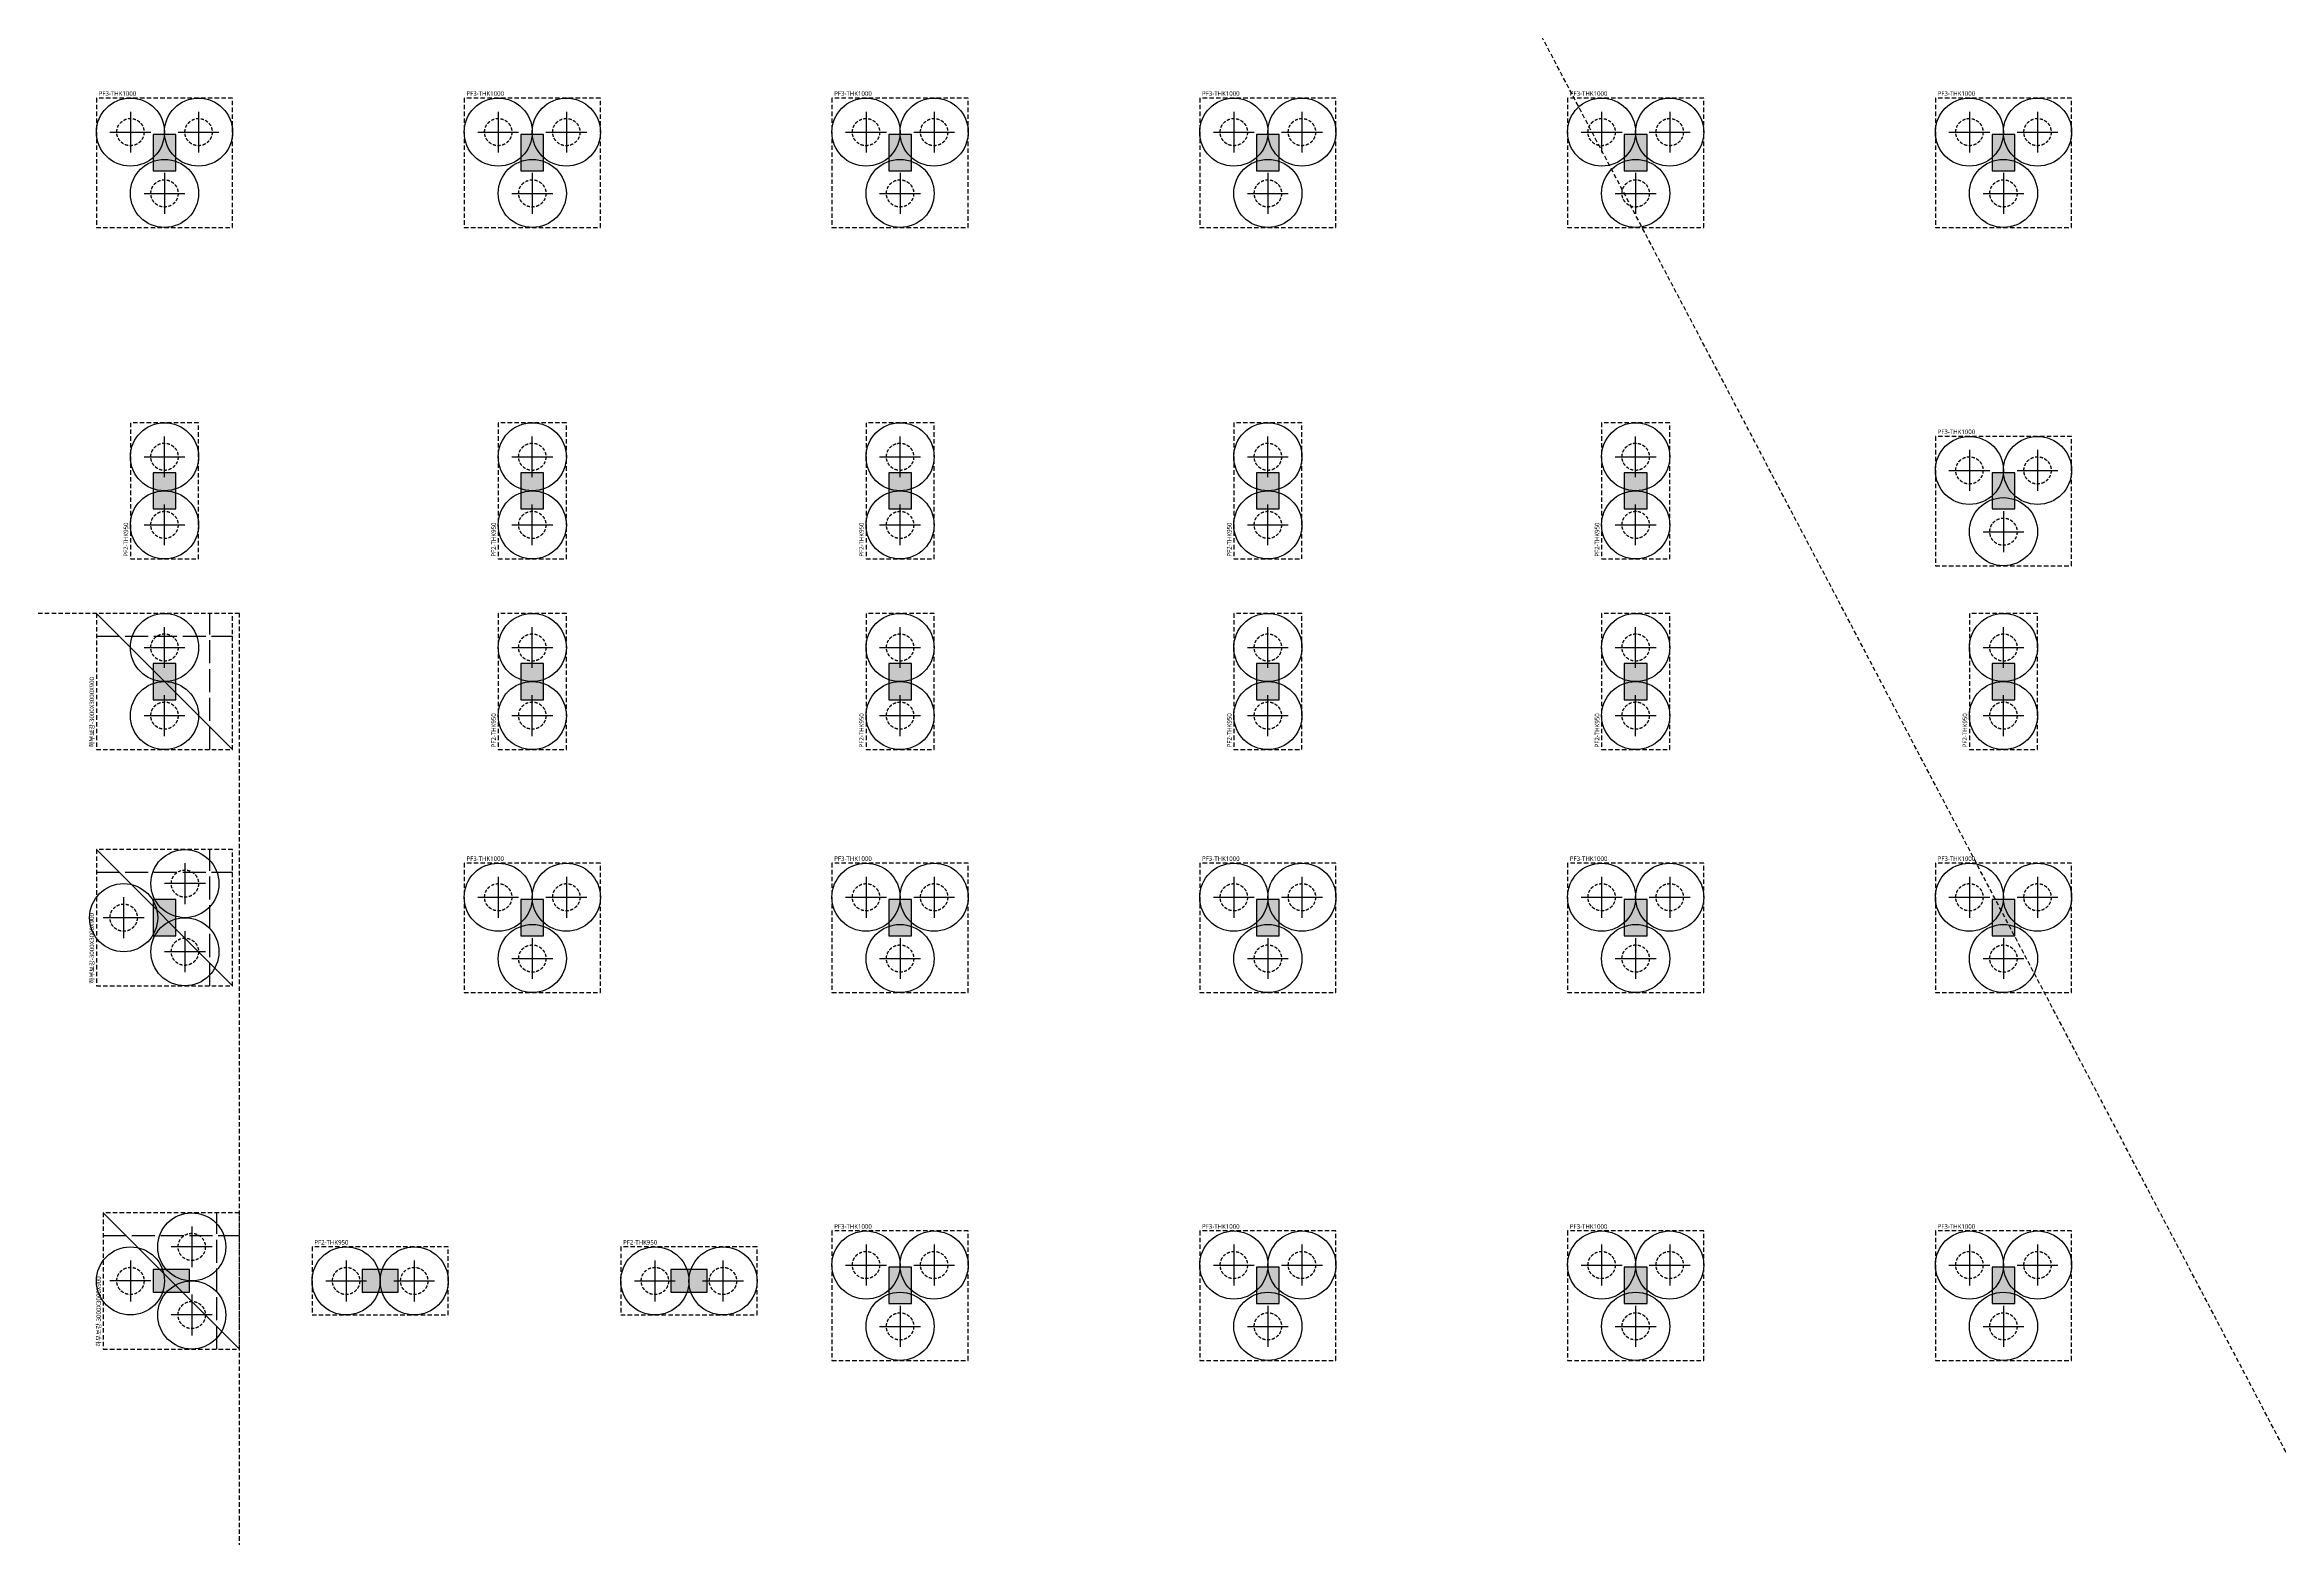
# Model space of a CAD drawing. Header units: millimetres. Extents: x 262481 to 2519995, y -394348 to 364571.
# Drawn here: x 2045207 to 2094420, y 74165 to 107057 of the extents above; entities that cross this region are included whole.
import ezdxf
from ezdxf.enums import TextEntityAlignment as Align

# ---------------------------------------------------------------- set-up
doc = ezdxf.new("R2010")
doc.units = ezdxf.units.MM
doc.header["$LTSCALE"] = 65
for name, pattern in [('XS-기초$0$CONTINOUS', [0]), ('XS-기초$0$HID', [2.3, 1.5, -0.8]), ('XS-기초$0$HID2', [7.5, 6, -1.5])]:
    doc.linetypes.add(name, pattern=pattern)
doc.layers.add('XS-기초$0$0106', color=30, linetype='XS-기초$0$HID', plot=False)
doc.layers.add('XS-기초$0$DEFPOINT', color=144, linetype='Continuous', plot=False)
for name, color, linetype in [('XS-기초$0$252', 252, 'Continuous'), ('XS-기초$0$BAR-B', 2, 'XS-기초$0$HID2'), ('XS-기초$0$MAT', 3, 'XS-기초$0$HID'), ('XS-기초$0$PILE-P', 3, 'XS-기초$0$HID'), ('XS-기초$0$WALL', 11, 'Continuous'), ('XS-기초$0$기초연단', 3, 'Continuous'), ('XS-기초$0$하부보강', 7, 'XS-기초$0$HID')]:
    doc.layers.add(name, color=color, linetype=linetype)
doc.styles.add('XS-기초$0$맑은고딕', font='malgun.ttf')

# ---------------------------------------------------------------- blocks, each defined once
blk = doc.blocks.new('XS-기초$0$A$C762E058C')
at = {"layer": 'XS-기초$0$252'}
h = blk.add_hatch(color=256, dxfattribs=at)
h.dxf.hatch_style = 1
h.paths.add_polyline_path([(6100, -22900), (5300, -22900), (5300, -23400), (6100, -23400)])
h.paths.add_polyline_path([(6100, -31000), (5300, -31000), (5300, -31500), (6100, -31500)])
h.paths.add_polyline_path([(6100, -39100), (5300, -39100), (5300, -39600), (6100, -39600)])
h.paths.add_polyline_path([(6100, -47200), (5300, -47200), (5300, -47700), (6100, -47700)])
h.paths.add_polyline_path([(6100, -55300), (5300, -55300), (5300, -55800), (6100, -55800)])
h.paths.add_polyline_path([(6100, -63400), (5300, -63400), (5300, -63900), (6100, -63900)])
h.paths.add_polyline_path([(50390, -22900), (50390, -23150), (44400, -23150), (44400, -23400), (43600, -23400), (43600, -23150), (40100, -23150), (40100, -23700), (39600, -23700), (39600, -23150), (34900, -23150), (34900, -23700), (34400, -23700), (34400, -23150), (26900, -23150), (26900, -23700), (26400, -23700), (26400, -22900)])
h.paths.add_polyline_path([(51300, -22900), (51300, -23150), (51800, -23150), (51800, -23700), (52300, -23700), (52300, -22900)])
h.paths.add_polyline_path([(40100, -28300), (40100, -27500), (39600, -27500), (39600, -28300)])
h.paths.add_polyline_path([(13600, -23700), (13600, -22900), (13100, -22900), (13100, -23700)])
h.paths.add_polyline_path([(13600, -28300), (13600, -27500), (13100, -27500), (13100, -28300)])
h.paths.add_polyline_path([(26900, -28300), (26900, -27500), (26400, -27500), (26400, -28300)])
h.paths.add_polyline_path([(18900, -23700), (18900, -22900), (18400, -22900), (18400, -23700)])
h.paths.add_polyline_path([(52300, -28300), (52300, -27500), (51800, -27500), (51800, -28300)])
h.paths.add_polyline_path([(44300, -28300), (44300, -27500), (43800, -27500), (43800, -28300)])
h.paths.add_polyline_path([(34900, -28300), (34900, -27500), (34400, -27500), (34400, -28300)])
h.paths.add_polyline_path([(18900, -28300), (18900, -27500), (18400, -27500), (18400, -28300)])
h.paths.add_polyline_path([(35050, -47200), (34250, -47200), (34250, -47700), (35050, -47700)])
h.paths.add_polyline_path([(40250, -47200), (39450, -47200), (39450, -47700), (40250, -47700)])
h.paths.add_polyline_path([(34900, -39750), (34900, -38950), (34400, -38950), (34400, -39750)])
h.paths.add_polyline_path([(40250, -39100), (39450, -39100), (39450, -39600), (40250, -39600)])
h.paths.add_polyline_path([(40100, -35100), (40100, -34300), (39600, -34300), (39600, -35100)])
h.paths.add_polyline_path([(44450, -39100), (43650, -39100), (43650, -39600), (44450, -39600)])
h.paths.add_polyline_path([(44300, -35100), (44300, -34300), (43800, -34300), (43800, -35100)])
h.paths.add_polyline_path([(34900, -35100), (34900, -34300), (34400, -34300), (34400, -35100)])
h.paths.add_polyline_path([(44450, -47200), (43650, -47200), (43650, -47700), (44450, -47700)])
h.paths.add_polyline_path([(44450, -63400), (43650, -63400), (43650, -63900), (44450, -63900)])
h.paths.add_polyline_path([(44450, -55300), (43650, -55300), (43650, -55800), (44450, -55800)])
h.paths.add_polyline_path([(52250, -63400), (51450, -63400), (51450, -63900), (52250, -63900)])
h.paths.add_polyline_path([(60350, -55300), (59550, -55300), (59550, -55800), (60350, -55800)])
h.paths.add_polyline_path([(52250, -55300), (51450, -55300), (51450, -55800), (52250, -55800)])
h.paths.add_polyline_path([(60350, -63400), (59550, -63400), (59550, -63900), (60350, -63900)])
h.paths.add_polyline_path([(52300, -35100), (52300, -34300), (51800, -34300), (51800, -35100)])
h.paths.add_polyline_path([(60300, -35100), (60300, -34300), (59800, -34300), (59800, -35100)])
h.paths.add_polyline_path([(60350, -39100), (59550, -39100), (59550, -39600), (60350, -39600)])
h.paths.add_polyline_path([(52250, -39100), (51450, -39100), (51450, -39600), (52250, -39600)])
h.paths.add_polyline_path([(60350, -47200), (59550, -47200), (59550, -47700), (60350, -47700)])
h.paths.add_polyline_path([(52250, -47200), (51450, -47200), (51450, -47700), (52250, -47700)])
h.paths.add_polyline_path([(60300, -23700), (60300, -22900), (59800, -22900), (59800, -23700)])
h.paths.add_polyline_path([(60300, -28300), (60300, -27500), (59800, -27500), (59800, -28300)])
h = blk.add_hatch(color=256, dxfattribs=at)
h.dxf.hatch_style = 1
h.paths.add_polyline_path([(93400, -71500), (92600, -71500), (92600, -72000), (93400, -72000)])
h.paths.add_polyline_path([(85300, -71500), (84500, -71500), (84500, -72000), (85300, -72000)])
h.paths.add_polyline_path([(93400, -63400), (92600, -63400), (92600, -63900), (93400, -63900)])
h.paths.add_polyline_path([(85300, -63400), (84500, -63400), (84500, -63900), (85300, -63900)])
h.paths.add_polyline_path([(93400, -55300), (92600, -55300), (92600, -55800), (93400, -55800)])
h.paths.add_polyline_path([(85300, -55300), (84500, -55300), (84500, -55800), (85300, -55800)])
h.paths.add_polyline_path([(93400, -47200), (92600, -47200), (92600, -47700), (93400, -47700)])
h.paths.add_polyline_path([(85300, -47200), (84500, -47200), (84500, -47700), (85300, -47700)])
h.paths.add_polyline_path([(93400, -39100), (92600, -39100), (92600, -39600), (93400, -39600)])
h.paths.add_polyline_path([(85300, -39100), (84500, -39100), (84500, -39600), (85300, -39600)])
h.paths.add_polyline_path([(73650, -71500), (72850, -71500), (72850, -72000), (73650, -72000)])
h.paths.add_polyline_path([(77850, -71500), (77050, -71500), (77050, -72000), (77850, -72000)])
h.paths.add_polyline_path([(68450, -71500), (67650, -71500), (67650, -72000), (68450, -72000)])
h.paths.add_polyline_path([(73650, -63400), (72850, -63400), (72850, -63900), (73650, -63900)])
h.paths.add_polyline_path([(77850, -63400), (77050, -63400), (77050, -63900), (77850, -63900)])
h.paths.add_polyline_path([(68450, -63400), (67650, -63400), (67650, -63900), (68450, -63900)])
h.paths.add_polyline_path([(73650, -55300), (72850, -55300), (72850, -55800), (73650, -55800)])
h.paths.add_polyline_path([(77850, -55300), (77050, -55300), (77050, -55800), (77850, -55800)])
h.paths.add_polyline_path([(68450, -55300), (67650, -55300), (67650, -55800), (68450, -55800)])
h.paths.add_polyline_path([(73650, -47200), (72850, -47200), (72850, -47700), (73650, -47700)])
h.paths.add_polyline_path([(77850, -47200), (77050, -47200), (77050, -47700), (77850, -47700)])
h.paths.add_polyline_path([(68450, -47200), (67650, -47200), (67650, -47700), (68450, -47700)])
h.paths.add_polyline_path([(73650, -39100), (72850, -39100), (72850, -39600), (73650, -39600)])
h.paths.add_polyline_path([(77850, -39100), (77050, -39100), (77050, -39600), (77850, -39600)])
h.paths.add_polyline_path([(68450, -39100), (67650, -39100), (67650, -39600), (68450, -39600)])
h.paths.add_polyline_path([(73650, -22900), (72850, -22900), (72850, -23400), (73650, -23400)])
h.paths.add_polyline_path([(73650, -31000), (72850, -31000), (72850, -31500), (73650, -31500)])
h.paths.add_polyline_path([(101500, -63400), (100700, -63400), (100700, -63900), (101500, -63900)])
h.paths.add_polyline_path([(101500, -41540), (100700, -41540), (100700, -42040), (101500, -42040)])
h.paths.add_polyline_path([(101500, -35500), (100700, -35500), (100700, -36000), (101500, -36000)])
h.paths.add_polyline_path([(101500, -29350), (100700, -29350), (100700, -29850), (101500, -29850)])
h.paths.add_polyline_path([(101500, -22900), (100700, -22900), (100700, -23400), (101500, -23400)])
h.paths.add_polyline_path([(68450, -22900), (67650, -22900), (67650, -23400), (68450, -23400)])
h.paths.add_polyline_path([(77850, -22900), (77050, -22900), (77050, -23400), (77850, -23400)])
h.paths.add_polyline_path([(85300, -22900), (84500, -22900), (84500, -23400), (85300, -23400)])
h.paths.add_polyline_path([(93400, -31000), (92600, -31000), (92600, -31500), (93400, -31500)])
h.paths.add_polyline_path([(77850, -31000), (77050, -31000), (77050, -31500), (77850, -31500)])
h.paths.add_polyline_path([(85300, -31000), (84500, -31000), (84500, -31500), (85300, -31500)])
h.paths.add_polyline_path([(93400, -22900), (92600, -22900), (92600, -23400), (93400, -23400)])
h.paths.add_polyline_path([(68450, -31000), (67650, -31000), (67650, -31500), (68450, -31500)])
h.paths.add_polyline_path([(101500, -47580), (100700, -47580), (100700, -48080), (101500, -48080)])
h.paths.add_polyline_path([(101500, -55300), (100700, -55300), (100700, -55800), (101500, -55800)])
h.paths.add_polyline_path([(101700, -72000), (101700, -71200), (101200, -71200), (101200, -72000)])
h.paths.add_polyline_path([(125700, -72000), (125700, -71200), (125200, -71200), (125200, -72000)])
h.paths.add_polyline_path([(117700, -72000), (117700, -71200), (117200, -71200), (117200, -72000)])
h.paths.add_polyline_path([(109700, -72000), (109700, -71200), (109200, -71200), (109200, -72000)])
h.paths.add_polyline_path([(136755, -71500), (135955, -71500), (135955, -72000), (136755, -72000)])
h.paths.add_polyline_path([(144555, -71500), (143755, -71500), (143755, -72000), (144555, -72000)])
h.paths.add_polyline_path([(133700, -72000), (133700, -71200), (133200, -71200), (133200, -72000)])
blk = doc.blocks.new('XS-기초$0$PILE-P')
at = {"layer": 'XS-기초$0$DEFPOINT'}
blk.add_circle((0, 0), 750, dxfattribs=at)
at = {"layer": 'XS-기초$0$PILE-P', "color": 4, "linetype": 'XS-기초$0$CONTINOUS'}
for p, q in [((-450, 0), (450, 0)), ((0, -450), (0, 450))]:
    blk.add_line(p, q, dxfattribs=at)
at = {"layer": 'XS-기초$0$PILE-P', "linetype": 'XS-기초$0$HID', "ltscale": 0.7}
blk.add_circle((0, 0), 300, dxfattribs=at)
blk = doc.blocks.new('XS-기초$0$PF3')
at = {"layer": 'XS-기초$0$MAT', "linetype": 'XS-기초$0$HID'}
blk.add_lwpolyline([(-1500, -1650), (1500, -1650), (1500, 1200), (-1500, 1200)], close=True, dxfattribs=at)
at = {"layer": 'XS-기초$0$PILE-P', "rotation": 270}
for p in [(-750, 450), (750, 450), (0, -900)]:
    blk.add_blockref('XS-기초$0$PILE-P', p, dxfattribs=at)
at = {"layer": 'XS-기초$0$DEFPOINT', "color": 1, "style": 'XS-기초$0$맑은고딕'}
blk.add_text('PF3-THK1000', height=100, dxfattribs=at).set_placement((-1450, 1300), align=Align.MIDDLE_LEFT)
blk = doc.blocks.new('XS-기초$0$PF2')
at = {"layer": 'XS-기초$0$MAT', "linetype": 'XS-기초$0$HID'}
blk.add_lwpolyline([(-1500, -750), (1500, -750), (1500, 750), (-1500, 750)], close=True, dxfattribs=at)
at = {"layer": 'XS-기초$0$PILE-P', "rotation": 270}
for p in [(-750, 0), (750, 0)]:
    blk.add_blockref('XS-기초$0$PILE-P', p, dxfattribs=at)
at = {"layer": 'XS-기초$0$DEFPOINT', "color": 1, "style": 'XS-기초$0$맑은고딕'}
blk.add_text('PF2-THK950', height=100, dxfattribs=at).set_placement((-1450, 850), align=Align.MIDDLE_LEFT)
blk = doc.blocks.new('XS-기초$0$하부보강')
at = {"layer": 'XS-기초$0$BAR-B', "ltscale": 1.3}
for p, q in [((1000, 1500), (1000, -1500)), ((-1500, -1000), (1500, -1000))]:
    blk.add_line(p, q, dxfattribs=at)
at = {"layer": 'XS-기초$0$DEFPOINT'}
blk.add_line((1500, 1500), (-1500, -1500), dxfattribs=at)
at = {"layer": 'XS-기초$0$하부보강', "linetype": 'XS-기초$0$HID'}
blk.add_lwpolyline([(-1500, -1500), (1500, -1500), (1500, 1500), (-1500, 1500)], close=True, dxfattribs=at)
at = {"layer": 'XS-기초$0$DEFPOINT', "color": 1, "style": 'XS-기초$0$맑은고딕'}
blk.add_text('하부보강-3000X3000X900', height=100, dxfattribs=at).set_placement((-1450, 1600), align=Align.MIDDLE_LEFT)

msp = doc.modelspace()

# ---------------------------------------------------------------- linework, layer by layer
at = {"layer": 'XS-기초$0$0106'}
msp.add_line((2117040.9, 33322.8), (1942870.6, 364570.9), dxfattribs=at)
at = {"layer": 'XS-기초$0$WALL'}
for p, q in [((2048095.4, 105082.3), (2047595.4, 105082.3)), ((2047595.4, 105082.3), (2047595.4, 104282.3)), ((2048095.4, 104282.3), (2048095.4, 105082.3)), ((2056195.4, 105082.3), (2055695.4, 105082.3)), ((2055695.4, 105082.3), (2055695.4, 104282.3)), ((2056195.4, 104282.3), (2056195.4, 105082.3)), ((2064295.4, 105082.3), (2063795.4, 105082.3)), ((2063795.4, 105082.3), (2063795.4, 104282.3)), ((2064295.4, 104282.3), (2064295.4, 105082.3)), ((2072395.4, 105082.3), (2071895.4, 105082.3)), ((2071895.4, 105082.3), (2071895.4, 104282.3)), ((2072395.4, 104282.3), (2072395.4, 105082.3)), ((2080495.4, 105082.3), (2079995.4, 105082.3)), ((2079995.4, 105082.3), (2079995.4, 104282.3)), ((2080495.4, 104282.3), (2080495.4, 105082.3)), ((2088595.4, 105082.3), (2088095.4, 105082.3)), ((2088095.4, 105082.3), (2088095.4, 104282.3)), ((2088595.4, 104282.3), (2088595.4, 105082.3)), ((2047595.4, 104282.3), (2048095.4, 104282.3)), ((2055695.4, 104282.3), (2056195.4, 104282.3)), ((2063795.4, 104282.3), (2064295.4, 104282.3)), ((2071895.4, 104282.3), (2072395.4, 104282.3)), ((2079995.4, 104282.3), (2080495.4, 104282.3)), ((2088095.4, 104282.3), (2088595.4, 104282.3)), ((2048095.4, 97632.3), (2047595.4, 97632.3)), ((2047595.4, 97632.3), (2047595.4, 96832.3)), ((2048095.4, 96832.3), (2048095.4, 97632.3)), ((2056195.4, 97632.3), (2055695.4, 97632.3)), ((2055695.4, 97632.3), (2055695.4, 96832.3)), ((2056195.4, 96832.3), (2056195.4, 97632.3)), ((2064295.4, 97632.3), (2063795.4, 97632.3)), ((2063795.4, 97632.3), (2063795.4, 96832.3)), ((2064295.4, 96832.3), (2064295.4, 97632.3)), ((2072395.4, 97632.3), (2071895.4, 97632.3)), ((2071895.4, 97632.3), (2071895.4, 96832.3)), ((2072395.4, 96832.3), (2072395.4, 97632.3)), ((2080495.4, 97632.3), (2079995.4, 97632.3)), ((2079995.4, 97632.3), (2079995.4, 96832.3)), ((2080495.4, 96832.3), (2080495.4, 97632.3)), ((2088595.4, 97632.3), (2088095.4, 97632.3)), ((2088095.4, 97632.3), (2088095.4, 96832.3)), ((2088595.4, 96832.3), (2088595.4, 97632.3)), ((2047595.4, 96832.3), (2048095.4, 96832.3)), ((2055695.4, 96832.3), (2056195.4, 96832.3)), ((2063795.4, 96832.3), (2064295.4, 96832.3)), ((2071895.4, 96832.3), (2072395.4, 96832.3)), ((2079995.4, 96832.3), (2080495.4, 96832.3)), ((2088095.4, 96832.3), (2088595.4, 96832.3)), ((2048095.4, 93432.3), (2047595.4, 93432.3)), ((2047595.4, 93432.3), (2047595.4, 92632.3)), ((2048095.4, 92632.3), (2048095.4, 93432.3)), ((2056195.4, 93432.3), (2055695.4, 93432.3)), ((2055695.4, 93432.3), (2055695.4, 92632.3)), ((2056195.4, 92632.3), (2056195.4, 93432.3)), ((2064295.4, 93432.3), (2063795.4, 93432.3)), ((2063795.4, 93432.3), (2063795.4, 92632.3)), ((2064295.4, 92632.3), (2064295.4, 93432.3)), ((2072395.4, 93432.3), (2071895.4, 93432.3)), ((2071895.4, 93432.3), (2071895.4, 92632.3)), ((2072395.4, 92632.3), (2072395.4, 93432.3)), ((2080495.4, 93432.3), (2079995.4, 93432.3)), ((2079995.4, 93432.3), (2079995.4, 92632.3)), ((2080495.4, 92632.3), (2080495.4, 93432.3)), ((2088595.4, 93432.3), (2088095.4, 93432.3)), ((2088095.4, 93432.3), (2088095.4, 92632.3)), ((2088595.4, 92632.3), (2088595.4, 93432.3)), ((2047595.4, 92632.3), (2048095.4, 92632.3)), ((2055695.4, 92632.3), (2056195.4, 92632.3)), ((2063795.4, 92632.3), (2064295.4, 92632.3)), ((2071895.4, 92632.3), (2072395.4, 92632.3)), ((2079995.4, 92632.3), (2080495.4, 92632.3)), ((2088095.4, 92632.3), (2088595.4, 92632.3)), ((2048095.4, 88232.3), (2047595.4, 88232.3)), ((2047595.4, 88232.3), (2047595.4, 87432.3)), ((2048095.4, 87432.3), (2048095.4, 88232.3)), ((2056195.4, 88232.3), (2055695.4, 88232.3)), ((2055695.4, 88232.3), (2055695.4, 87432.3)), ((2056195.4, 87432.3), (2056195.4, 88232.3)), ((2064295.4, 88232.3), (2063795.4, 88232.3)), ((2063795.4, 88232.3), (2063795.4, 87432.3)), ((2064295.4, 87432.3), (2064295.4, 88232.3)), ((2072395.4, 88232.3), (2071895.4, 88232.3)), ((2071895.4, 88232.3), (2071895.4, 87432.3)), ((2072395.4, 87432.3), (2072395.4, 88232.3)), ((2080495.4, 88232.3), (2079995.4, 88232.3)), ((2079995.4, 88232.3), (2079995.4, 87432.3)), ((2080495.4, 87432.3), (2080495.4, 88232.3)), ((2088595.4, 88232.3), (2088095.4, 88232.3)), ((2088095.4, 88232.3), (2088095.4, 87432.3)), ((2088595.4, 87432.3), (2088595.4, 88232.3)), ((2047595.4, 87432.3), (2048095.4, 87432.3)), ((2055695.4, 87432.3), (2056195.4, 87432.3)), ((2063795.4, 87432.3), (2064295.4, 87432.3)), ((2071895.4, 87432.3), (2072395.4, 87432.3)), ((2079995.4, 87432.3), (2080495.4, 87432.3)), ((2088095.4, 87432.3), (2088595.4, 87432.3)), ((2047595.4, 80082.3), (2047595.4, 79582.3)), ((2048395.4, 80082.3), (2047595.4, 80082.3)), ((2048395.4, 79582.3), (2048395.4, 80082.3)), ((2052195.4, 80082.3), (2052195.4, 79582.3)), ((2052995.4, 80082.3), (2052195.4, 80082.3)), ((2052995.4, 79582.3), (2052995.4, 80082.3)), ((2058995.4, 80082.3), (2058995.4, 79582.3)), ((2059795.4, 80082.3), (2058995.4, 80082.3)), ((2059795.4, 79582.3), (2059795.4, 80082.3)), ((2064295.4, 80132.3), (2063795.4, 80132.3)), ((2063795.4, 80132.3), (2063795.4, 79332.3)), ((2064295.4, 79332.3), (2064295.4, 80132.3)), ((2072395.4, 80132.3), (2071895.4, 80132.3)), ((2071895.4, 80132.3), (2071895.4, 79332.3)), ((2072395.4, 79332.3), (2072395.4, 80132.3)), ((2080495.4, 80132.3), (2079995.4, 80132.3)), ((2079995.4, 80132.3), (2079995.4, 79332.3)), ((2080495.4, 79332.3), (2080495.4, 80132.3)), ((2088595.4, 80132.3), (2088095.4, 80132.3)), ((2088095.4, 80132.3), (2088095.4, 79332.3)), ((2088595.4, 79332.3), (2088595.4, 80132.3)), ((2047595.4, 79582.3), (2048395.4, 79582.3)), ((2052195.4, 79582.3), (2052995.4, 79582.3)), ((2058995.4, 79582.3), (2059795.4, 79582.3)), ((2063795.4, 79332.3), (2064295.4, 79332.3)), ((2071895.4, 79332.3), (2072395.4, 79332.3)), ((2079995.4, 79332.3), (2080495.4, 79332.3)), ((2088095.4, 79332.3), (2088595.4, 79332.3))]:
    msp.add_line(p, q, dxfattribs=at)
at = {"layer": 'XS-기초$0$기초연단', "linetype": 'XS-기초$0$HID'}
for p, q in [((2049495.4, 94532.3), (2041695.4, 94532.3)), ((2049495.4, 45557.3), (2049495.4, 94532.3))]:
    msp.add_line(p, q, dxfattribs=at)

# ---------------------------------------------------------------- block references
at = {"layer": 'XS-기초$0$252', "rotation": 90}
msp.add_blockref('XS-기초$0$A$C762E058C', (2024695.4, 19782.3), dxfattribs=at)
at = {"layer": 'XS-기초$0$PILE-P'}
for name, p in [('XS-기초$0$PF3', (2047845.4, 104682.3)), ('XS-기초$0$PF3', (2055945.4, 104682.3)), ('XS-기초$0$PF3', (2064045.4, 104682.3)), ('XS-기초$0$PF3', (2072145.4, 104682.3)), ('XS-기초$0$PF3', (2080245.4, 104682.3)), ('XS-기초$0$PF3', (2088345.4, 104682.3)), ('XS-기초$0$PF3', (2088345.4, 97232.3)), ('XS-기초$0$PILE-P', (2047845.4, 93782.3)), ('XS-기초$0$PILE-P', (2047845.4, 92282.3)), ('XS-기초$0$PF3', (2055945.4, 87832.3)), ('XS-기초$0$PF3', (2064045.4, 87832.3)), ('XS-기초$0$PF3', (2072145.4, 87832.3)), ('XS-기초$0$PF3', (2080245.4, 87832.3)), ('XS-기초$0$PF3', (2088345.4, 87832.3)), ('XS-기초$0$PF2', (2052595.4, 79832.3)), ('XS-기초$0$PF2', (2059395.4, 79832.3)), ('XS-기초$0$PF3', (2064045.4, 79732.3)), ('XS-기초$0$PF3', (2072145.4, 79732.3)), ('XS-기초$0$PF3', (2080245.4, 79732.3)), ('XS-기초$0$PF3', (2088345.4, 79732.3))]:
    msp.add_blockref(name, p, dxfattribs=at)
for name, p, rotation in [('XS-기초$0$PF2', (2047845.4, 97232.3), 90), ('XS-기초$0$PF2', (2055945.4, 97232.3), 90), ('XS-기초$0$PF2', (2064045.4, 97232.3), 90), ('XS-기초$0$PF2', (2072145.4, 97232.3), 90), ('XS-기초$0$PF2', (2080245.4, 97232.3), 90), ('XS-기초$0$PF2', (2055945.4, 93032.3), 90), ('XS-기초$0$PF2', (2064045.4, 93032.3), 90), ('XS-기초$0$PF2', (2072145.4, 93032.3), 90), ('XS-기초$0$PF2', (2080245.4, 93032.3), 90), ('XS-기초$0$PF2', (2088345.4, 93032.3), 90), ('XS-기초$0$PILE-P', (2048295.4, 88582.3), 179.9999999999999), ('XS-기초$0$PILE-P', (2046945.4, 87832.3), 179.9999999999999), ('XS-기초$0$PILE-P', (2048295.4, 87082.3), 179.9999999999999), ('XS-기초$0$PILE-P', (2048445.4, 80582.3), 179.9999999999999), ('XS-기초$0$PILE-P', (2047095.4, 79832.3), 179.9999999999999), ('XS-기초$0$PILE-P', (2048445.4, 79082.3), 179.9999999999999)]:
    msp.add_blockref(name, p, dxfattribs=dict(at, rotation=rotation))
at = {"layer": 'XS-기초$0$하부보강', "rotation": 90}
for p in [(2047845.4, 93032.3), (2047845.4, 87832.3), (2047995.4, 79832.3)]:
    msp.add_blockref('XS-기초$0$하부보강', p, dxfattribs=at)

doc.saveas('drawing.dxf')
